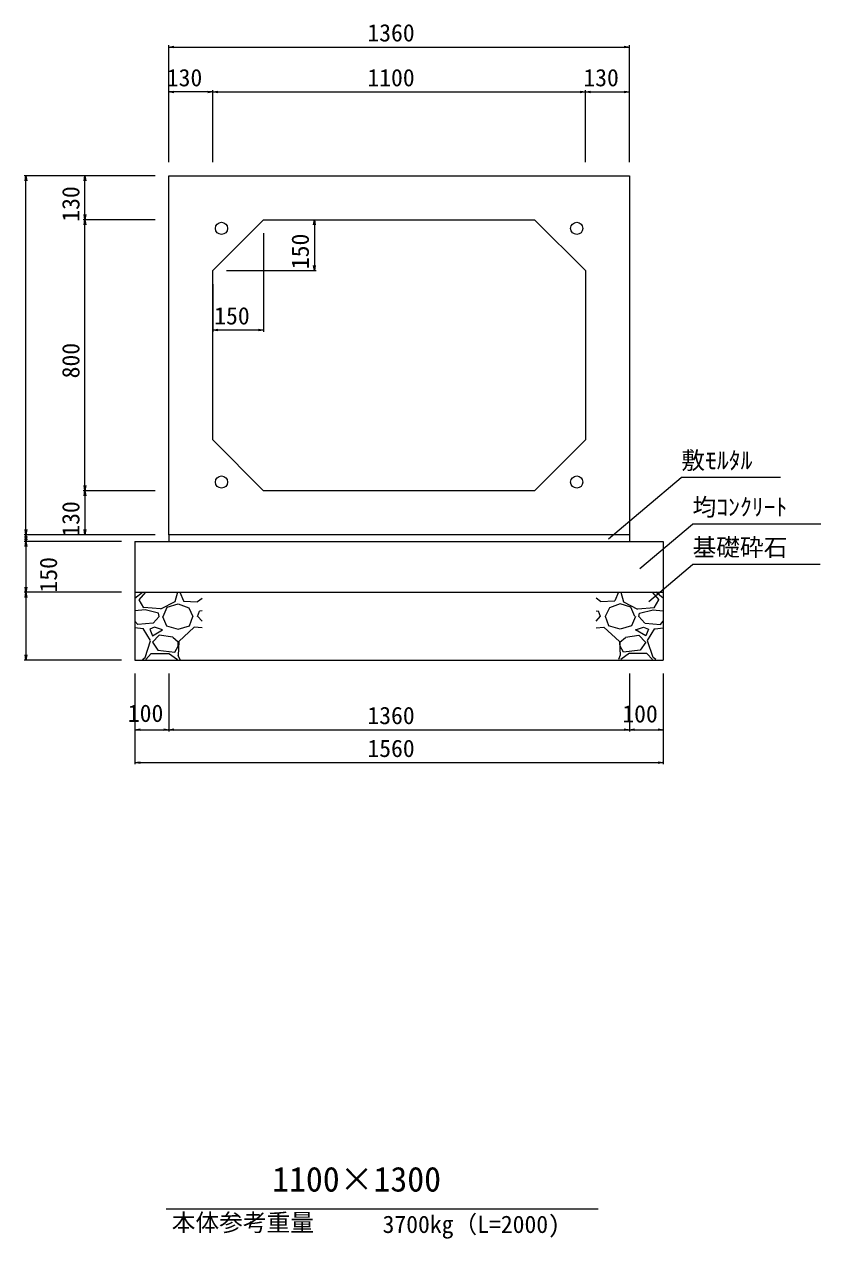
# Model space of a CAD drawing. Units: millimetres on the paper. Extents: x 0 to 841, y 0 to 594.
# Drawn here: x 357.8 to 475.4, y 318.4 to 497.7 of the extents above; entities that cross this region are included whole.
import ezdxf
from ezdxf.enums import TextEntityAlignment as Align

# ---------------------------------------------------------------- set-up
doc = ezdxf.new("R2010")
doc.units = ezdxf.units.MM
for name, color, linetype, lineweight in [('D-STR-DIM（寸法）', 7, 'Continuous', 18), ('D-STR-HTXT（旗揚げ）', 4, 'Continuous', 18), ('D-STR-STRn（構造物）', 5, 'Continuous', 18), ('D-STR（構造物外形線）', 1, 'Continuous', 18)]:
    doc.layers.add(name, color=color, linetype=linetype, lineweight=lineweight)
doc.layers.add('D-STR-TXT（文字）', color=7, linetype='Continuous')
doc.styles.add('ＭＳ ゴシック', font='')
doc.styles.get('ＭＳ ゴシック').set_extended_font_data('MS Gothic')

msp = doc.modelspace()

# ---------------------------------------------------------------- linework, layer by layer
at = {"layer": 'D-STR-DIM（寸法）'}
for p, q in [((379.173, 477.322), (379.173, 494.57)), ((379.173, 494.32), (379.923, 494.445)), ((379.173, 494.32), (379.273, 494.32)), ((379.923, 494.195), (379.173, 494.32)), ((379.273, 494.32), (447.073, 494.32)), ((446.423, 494.445), (447.173, 494.32)), ((447.173, 494.32), (446.423, 494.195)), ((447.173, 494.32), (447.073, 494.32)), ((447.173, 477.322), (447.173, 494.57)), ((379.173, 477.322), (379.173, 487.947)), ((379.173, 487.697), (379.923, 487.822)), ((379.173, 487.697), (379.273, 487.697)), ((379.923, 487.572), (379.173, 487.697)), ((385.573, 487.697), (379.273, 487.697)), ((384.923, 487.822), (385.673, 487.697)), ((385.673, 487.697), (384.923, 487.572)), ((385.673, 487.697), (385.573, 487.697)), ((385.673, 477.322), (385.673, 487.947)), ((385.673, 477.322), (385.673, 487.947)), ((385.673, 487.697), (386.423, 487.822)), ((385.673, 487.697), (385.773, 487.697)), ((386.423, 487.572), (385.673, 487.697)), ((385.773, 487.697), (440.573, 487.697)), ((439.923, 487.822), (440.673, 487.697)), ((440.673, 487.697), (439.923, 487.572)), ((440.673, 487.697), (440.573, 487.697)), ((440.673, 477.322), (440.673, 487.947)), ((440.673, 477.322), (440.673, 487.947)), ((440.673, 487.697), (441.423, 487.822)), ((440.673, 487.697), (440.773, 487.697)), ((441.423, 487.572), (440.673, 487.697)), ((440.773, 487.697), (447.073, 487.697)), ((446.423, 487.822), (447.173, 487.697)), ((447.173, 487.697), (446.423, 487.572)), ((447.173, 487.697), (447.073, 487.697)), ((447.173, 477.322), (447.173, 487.947)), ((377.173, 475.322), (357.837, 475.322)), ((357.962, 474.572), (358.087, 475.322)), ((358.087, 475.322), (358.087, 475.222)), ((358.087, 475.322), (358.212, 474.572)), ((358.087, 422.422), (358.087, 475.222)), ((377.173, 475.322), (366.548, 475.322)), ((366.673, 474.572), (366.798, 475.322)), ((366.798, 475.322), (366.798, 475.222)), ((366.798, 475.322), (366.923, 474.572)), ((366.798, 468.922), (366.798, 475.222)), ((377.173, 468.822), (366.548, 468.822)), ((377.173, 468.822), (366.548, 468.822)), ((366.798, 468.822), (366.673, 469.572)), ((366.673, 468.072), (366.798, 468.822)), ((366.923, 469.572), (366.798, 468.822)), ((366.798, 468.822), (366.798, 468.922)), ((366.798, 468.822), (366.798, 468.722)), ((366.798, 468.822), (366.923, 468.072)), ((366.798, 428.922), (366.798, 468.722)), ((395.173, 468.822), (400.923, 468.822)), ((400.548, 468.072), (400.673, 468.822)), ((400.673, 468.822), (400.673, 468.722)), ((400.673, 468.822), (400.798, 468.072)), ((400.673, 468.722), (400.673, 461.422)), ((393.173, 466.822), (393.173, 452.291)), ((387.673, 461.322), (400.923, 461.322)), ((400.673, 461.322), (400.548, 462.072)), ((400.798, 462.072), (400.673, 461.322)), ((400.673, 461.322), (400.673, 461.422)), ((385.673, 459.322), (385.673, 452.291)), ((385.673, 452.541), (386.423, 452.666)), ((385.673, 452.541), (385.773, 452.541)), ((386.423, 452.416), (385.673, 452.541)), ((393.073, 452.541), (385.773, 452.541)), ((392.423, 452.666), (393.173, 452.541)), ((393.173, 452.541), (392.423, 452.416)), ((393.173, 452.541), (393.073, 452.541)), ((377.173, 428.822), (366.548, 428.822)), ((377.173, 428.822), (366.548, 428.822)), ((366.798, 428.822), (366.673, 429.572)), ((366.673, 428.072), (366.798, 428.822)), ((366.923, 429.572), (366.798, 428.822)), ((366.798, 428.822), (366.798, 428.922)), ((366.798, 428.822), (366.798, 428.722)), ((366.798, 428.822), (366.923, 428.072)), ((366.798, 428.722), (366.798, 422.422)), ((377.173, 422.322), (357.837, 422.322)), ((377.173, 422.322), (357.837, 422.322)), ((358.087, 422.322), (357.962, 423.072)), ((357.962, 421.572), (358.087, 422.322)), ((358.087, 421.322), (357.962, 422.072)), ((358.212, 423.072), (358.087, 422.322)), ((358.087, 422.322), (358.087, 422.422)), ((358.087, 422.322), (358.087, 422.222)), ((358.087, 422.322), (358.212, 421.572)), ((358.087, 422.222), (358.087, 421.422)), ((358.212, 422.072), (358.087, 421.322)), ((358.087, 421.322), (358.087, 421.422)), ((377.173, 422.322), (366.548, 422.322)), ((366.798, 422.322), (366.673, 423.072)), ((366.923, 423.072), (366.798, 422.322)), ((366.798, 422.322), (366.798, 422.422)), ((372.173, 421.322), (357.837, 421.322)), ((372.173, 421.322), (357.837, 421.322)), ((357.962, 420.572), (358.087, 421.322)), ((358.087, 421.322), (358.087, 421.222)), ((358.087, 421.322), (358.212, 420.572)), ((358.087, 421.222), (358.087, 413.922)), ((358.087, 413.822), (357.962, 414.572)), ((358.212, 414.572), (358.087, 413.822)), ((372.173, 413.822), (357.837, 413.822)), ((372.173, 413.822), (357.837, 413.822)), ((357.962, 413.072), (358.087, 413.822)), ((358.087, 413.822), (358.087, 413.922)), ((358.087, 413.822), (358.087, 413.722)), ((358.087, 413.822), (358.212, 413.072)), ((358.087, 413.722), (358.087, 403.922)), ((372.173, 403.822), (357.837, 403.822)), ((358.087, 403.822), (357.962, 404.572)), ((358.212, 404.572), (358.087, 403.822)), ((358.087, 403.822), (358.087, 403.922)), ((374.173, 401.822), (374.173, 388.432)), ((374.173, 401.822), (374.173, 393.285)), ((379.173, 401.822), (379.173, 393.285)), ((447.177, 401.822), (447.177, 393.285)), ((447.177, 401.822), (447.177, 393.285)), ((452.173, 401.822), (452.173, 393.285)), ((452.173, 401.822), (452.173, 388.432)), ((379.173, 400.822), (379.173, 393.285)), ((374.173, 393.535), (374.923, 393.66)), ((374.173, 393.535), (374.273, 393.535)), ((374.923, 393.41), (374.173, 393.535)), ((374.273, 393.535), (379.073, 393.535)), ((378.423, 393.66), (379.173, 393.535)), ((379.173, 393.535), (378.423, 393.41)), ((379.173, 393.535), (379.073, 393.535)), ((379.173, 393.535), (379.923, 393.66)), ((379.173, 393.535), (379.273, 393.535)), ((379.923, 393.41), (379.173, 393.535)), ((379.273, 393.535), (447.077, 393.535)), ((446.427, 393.66), (447.177, 393.535)), ((447.177, 393.535), (446.427, 393.41)), ((447.177, 393.535), (447.077, 393.535)), ((447.177, 393.535), (447.927, 393.66)), ((447.177, 393.535), (447.277, 393.535)), ((447.927, 393.41), (447.177, 393.535)), ((447.277, 393.535), (452.073, 393.535)), ((451.423, 393.66), (452.173, 393.535)), ((452.173, 393.535), (451.423, 393.41)), ((452.173, 393.535), (452.073, 393.535)), ((374.173, 388.682), (374.923, 388.807)), ((374.173, 388.682), (374.273, 388.682)), ((374.923, 388.557), (374.173, 388.682)), ((374.273, 388.682), (452.073, 388.682)), ((451.423, 388.807), (452.173, 388.682)), ((452.173, 388.682), (451.423, 388.557)), ((452.173, 388.682), (452.073, 388.682))]:
    msp.add_line(p, q, dxfattribs=at)
at = {"layer": 'D-STR-HTXT（旗揚げ）'}
for p, q in [((444.106, 421.724), (454.839, 430.742)), ((469.501, 430.742), (454.839, 430.742)), ((448.699, 417.309), (456.498, 423.862)), ((475.423, 423.862), (456.498, 423.862)), ((450.024, 412.47), (456.498, 417.909)), ((475.361, 417.909), (456.498, 417.909)), ((378.781, 322.794), (442.565, 322.794))]:
    msp.add_line(p, q, dxfattribs=at)
at = {"layer": 'D-STR-STRn（構造物）'}
for p, q in [((379.173, 422.322), (379.173, 421.322)), ((447.173, 422.322), (447.173, 421.322)), ((374.173, 421.322), (452.173, 421.322)), ((374.173, 421.322), (374.173, 403.822)), ((452.173, 421.322), (452.173, 403.822)), ((374.173, 413.822), (452.173, 413.822)), ((374.173, 412.959), (375.29, 413.822)), ((374.786, 412.727), (375.772, 413.822)), ((375.5, 411.53), (374.805, 412.721)), ((380.05, 412.421), (377.966, 411.33)), ((380.446, 413.817), (380.049, 412.428)), ((380.784, 413.822), (381.319, 412.551)), ((381.329, 412.523), (383.413, 412.424)), ((383.42, 412.436), (384.097, 412.959)), ((442.927, 412.436), (442.25, 412.959)), ((445.017, 412.523), (442.933, 412.424)), ((445.563, 413.822), (445.027, 412.551)), ((445.901, 413.817), (446.298, 412.428)), ((446.296, 412.421), (448.38, 411.33)), ((451.561, 412.727), (450.574, 413.822)), ((450.846, 411.53), (451.541, 412.721)), ((452.173, 412.959), (451.056, 413.822)), ((375.688, 411.226), (374.173, 411.067)), ((377.955, 411.358), (375.474, 411.556)), ((377.66, 410.747), (375.675, 411.243)), ((377.764, 410.239), (377.665, 410.735)), ((378.356, 410.245), (378.951, 411.634)), ((378.955, 411.634), (380.542, 412.131)), ((380.538, 412.13), (382.126, 411.535)), ((382.131, 411.533), (382.726, 410.242)), ((383.417, 410.248), (383.715, 411.042)), ((384.097, 411.067), (383.726, 411.028)), ((442.25, 411.067), (442.621, 411.028)), ((442.929, 410.248), (442.631, 411.042)), ((444.216, 411.533), (443.62, 410.242)), ((445.808, 412.13), (444.221, 411.535)), ((447.392, 411.634), (445.804, 412.131)), ((447.99, 410.245), (447.395, 411.634)), ((448.391, 411.358), (450.872, 411.556)), ((448.582, 410.239), (448.682, 410.735)), ((448.686, 410.747), (450.671, 411.243)), ((450.659, 411.226), (452.173, 411.067)), ((374.584, 409.087), (374.173, 409.535)), ((376.863, 409.259), (374.58, 409.061)), ((377.763, 410.246), (376.87, 409.253)), ((378.25, 410.248), (378.846, 408.859)), ((378.847, 408.849), (380.534, 408.353)), ((380.547, 408.354), (382.234, 408.85)), ((382.225, 408.861), (382.722, 410.25)), ((384.097, 409.535), (383.416, 410.278)), ((442.25, 409.535), (442.93, 410.278)), ((444.121, 408.861), (443.625, 410.25)), ((445.799, 408.354), (444.112, 408.85)), ((447.5, 408.849), (445.813, 408.353)), ((448.096, 410.248), (447.501, 408.859)), ((448.583, 410.246), (449.477, 409.253)), ((449.484, 409.259), (451.766, 409.061)), ((451.762, 409.087), (452.173, 409.535)), ((375.384, 408.449), (374.173, 408.55)), ((376.495, 406.679), (375.403, 408.465)), ((376.37, 408.36), (376.767, 407.368)), ((377.067, 408.654), (376.372, 408.356)), ((376.767, 407.37), (378.256, 408.263)), ((377.762, 407.467), (376.77, 406.474)), ((378.262, 408.263), (377.071, 408.66)), ((379.759, 407.175), (377.774, 407.472)), ((380.562, 406.454), (379.768, 407.148)), ((382.925, 408.657), (380.643, 406.573)), ((384.097, 408.55), (382.926, 408.648)), ((442.25, 408.55), (443.42, 408.648)), ((443.421, 408.657), (445.703, 406.573)), ((445.784, 406.454), (446.578, 407.148)), ((446.587, 407.175), (448.572, 407.472)), ((448.084, 408.263), (449.275, 408.66)), ((449.579, 407.37), (448.091, 408.263)), ((448.584, 407.467), (449.576, 406.474)), ((449.279, 408.654), (449.974, 408.356)), ((449.976, 408.36), (449.58, 407.368)), ((449.852, 406.679), (450.943, 408.465)), ((450.962, 408.449), (452.173, 408.55)), ((375.68, 404.189), (376.474, 406.67)), ((376.767, 406.478), (377.561, 405.287)), ((377.567, 405.279), (380.048, 404.982)), ((380.048, 404.987), (380.544, 405.88)), ((380.636, 406.579), (380.537, 404.495)), ((380.542, 405.879), (380.542, 406.475)), ((445.71, 406.579), (445.809, 404.495)), ((446.298, 404.987), (445.802, 405.88)), ((445.805, 405.879), (445.805, 406.475)), ((448.779, 405.279), (446.298, 404.982)), ((449.579, 406.478), (448.785, 405.287)), ((450.666, 404.189), (449.872, 406.67)), ((374.173, 403.822), (452.173, 403.822)), ((375.291, 403.899), (375.679, 404.199)), ((375.772, 403.899), (376.572, 404.788)), ((376.572, 404.788), (379.152, 404.788)), ((379.149, 404.81), (380.439, 403.917)), ((380.525, 404.513), (380.784, 403.899)), ((445.821, 404.513), (445.563, 403.899)), ((447.197, 404.81), (445.907, 403.917)), ((449.774, 404.788), (447.194, 404.788)), ((450.574, 403.899), (449.774, 404.788)), ((451.056, 403.899), (450.667, 404.199))]:
    msp.add_line(p, q, dxfattribs=at)
at = {"layer": 'D-STR（構造物外形線）'}
for p, q in [((379.173, 475.322), (447.173, 475.322)), ((379.173, 422.322), (379.173, 475.322)), ((447.173, 475.322), (447.173, 422.322)), ((385.673, 461.322), (393.173, 468.822)), ((393.173, 468.822), (433.173, 468.822)), ((433.173, 468.822), (440.673, 461.322)), ((385.673, 436.322), (385.673, 461.322)), ((440.673, 461.322), (440.673, 436.322)), ((393.173, 428.822), (385.673, 436.322)), ((440.673, 436.322), (433.173, 428.822)), ((433.173, 428.822), (393.173, 428.822)), ((447.173, 422.322), (379.173, 422.322))]:
    msp.add_line(p, q, dxfattribs=at)
for centre in [(386.948, 467.547), (439.398, 467.547), (386.948, 430.097), (439.398, 430.097)]:
    msp.add_circle(centre, 0.9, dxfattribs=at)

# ---------------------------------------------------------------- texts
at = {"layer": 'D-STR-DIM（寸法）', "style": 'ＭＳ ゴシック'}
for s, p in [('1360', (408.492, 494.37)), ('130', (378.879, 487.747)), ('1100', (408.492, 487.747)), ('130', (440.379, 487.747)), ('150', (385.879, 452.591)), ('100', (373.129, 393.913)), ('1360', (408.494, 393.585)), ('100', (446.131, 393.83)), ('1560', (408.492, 388.732))]:
    msp.add_text(s, height=2.566, dxfattribs=at).set_placement(p, align=Align.BOTTOM_LEFT)
for s, p in [('130', (366.748, 468.528)), ('150', (400.623, 461.528)), ('800', (366.748, 445.402)), ('130', (366.748, 422.028)), ('150', (363.446, 413.783))]:
    msp.add_text(s, height=2.566, rotation=90, dxfattribs=at).set_placement(p, align=Align.BOTTOM_LEFT)
at = {"layer": 'D-STR-TXT（文字）', "style": 'ＭＳ ゴシック'}
for s, height, p in [('敷ﾓﾙﾀﾙ', 2.566, (454.839, 431.242)), ('均ｺﾝｸﾘｰﾄ', 2.566, (456.498, 424.362)), ('基礎砕石', 2.566, (456.498, 418.409)), ('1100×1300', 3.666, (394.43, 324.243)), ('本体参考重量', 2.566, (379.612, 318.727)), ('3700kg（L=2000)', 2.566, (410.732, 318.463))]:
    msp.add_text(s, height=height, dxfattribs=at).set_placement(p, align=Align.BOTTOM_LEFT)

doc.saveas('drawing.dxf')
